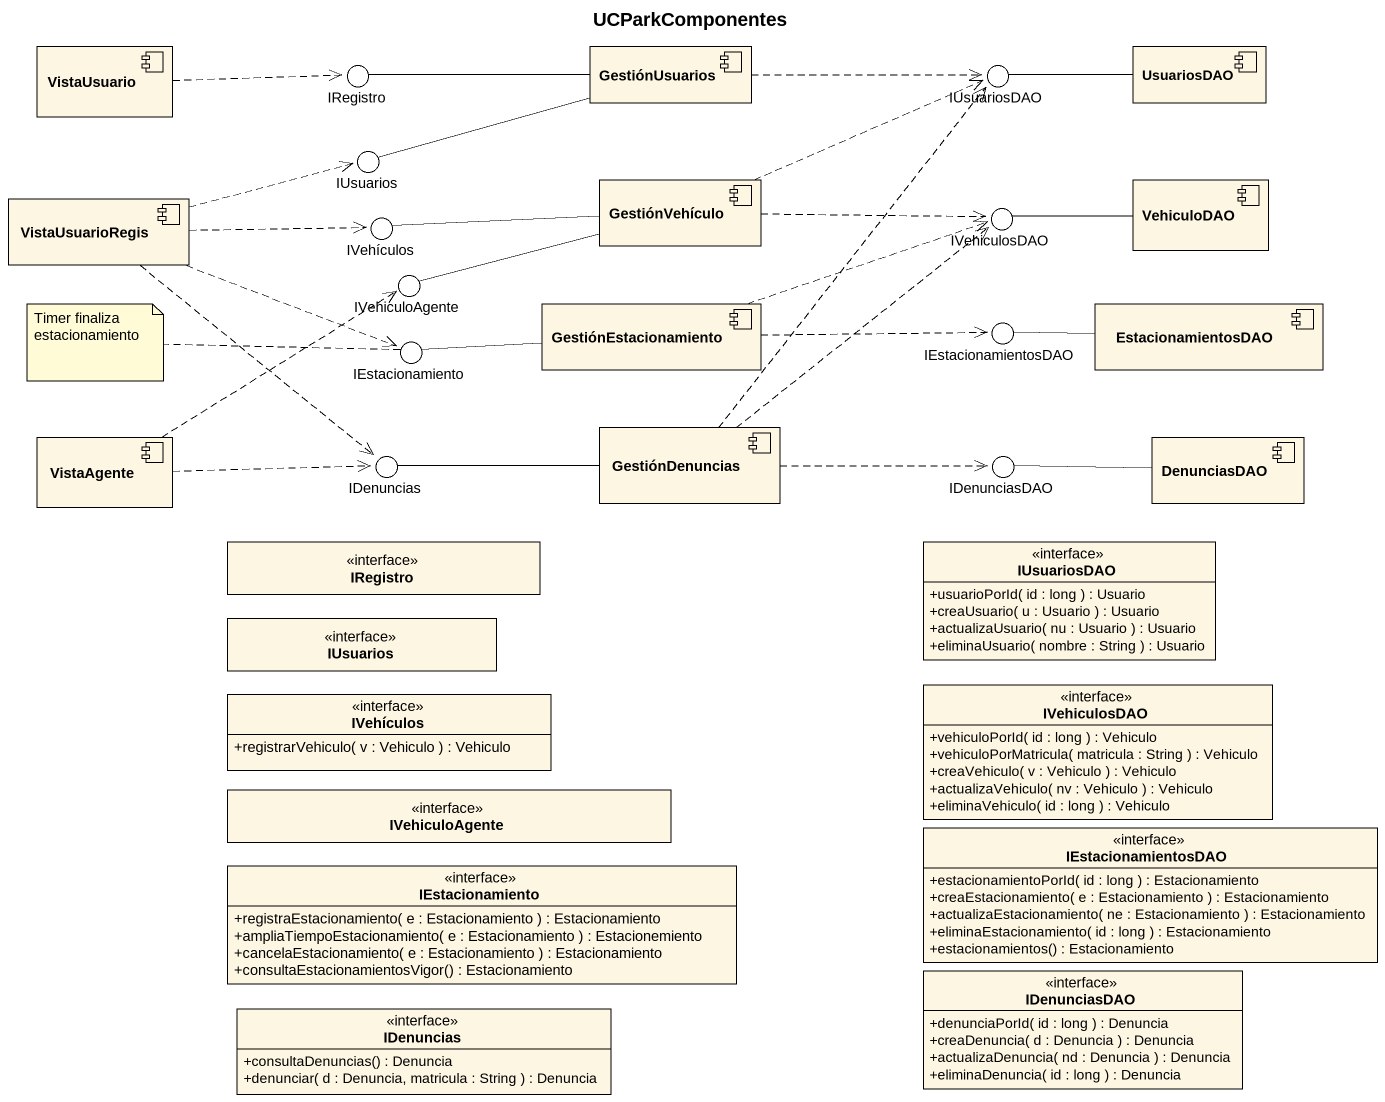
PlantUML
@startuml
title UCParkComponentes
allowmixing
hide circle
hide empty members
skinparam classAttributeIconSize 0
component VistaUsuario
component GestiónUsuarios
component UsuariosDAO
() IRegistro
() IUsuariosDAO
() IUsuarios
component GestiónVehículo
component VehiculoDAO
component VistaUsuarioRegis
() IVehículos
() IVehiculosDAO
() IVehiculoAgente
component GestiónEstacionamiento
component EstacionamientosDAO
() IEstacionamiento
() IEstacionamientosDAO
component GestiónDenuncias
component VistaAgente
() IDenuncias
() IDenunciasDAO
component DenunciasDAO
interface "IRegistro" as IRegistro_2
interface "IUsuariosDAO" as IUsuariosDAO_2 {
  +usuarioPorId( id : long ) : Usuario
  +creaUsuario( u : Usuario ) : Usuario
  +actualizaUsuario( nu : Usuario ) : Usuario
  +eliminaUsuario( nombre : String ) : Usuario
}
interface "IUsuarios" as IUsuarios_2
interface "IVehículos" as IVehículos_2 {
  +registrarVehiculo( v : Vehiculo ) : Vehiculo
}
interface "IVehiculosDAO" as IVehiculosDAO_2 {
  +vehiculoPorId( id : long ) : Vehiculo
  +vehiculoPorMatricula( matricula : String ) : Vehiculo
  +creaVehiculo( v : Vehiculo ) : Vehiculo
  +actualizaVehiculo( nv : Vehiculo ) : Vehiculo
  +eliminaVehiculo( id : long ) : Vehiculo
}
interface "IVehiculoAgente" as IVehiculoAgente_2
interface "IEstacionamientosDAO" as IEstacionamientosDAO_2 {
  +estacionamientoPorId( id : long ) : Estacionamiento
  +creaEstacionamiento( e : Estacionamiento ) : Estacionamiento
  +actualizaEstacionamiento( ne : Estacionamiento ) : Estacionamiento
  +eliminaEstacionamiento( id : long ) : Estacionamiento
  +estacionamientos() : Estacionamiento
}
interface "IEstacionamiento" as IEstacionamiento_2 {
  +registraEstacionamiento( e : Estacionamiento ) : Estacionamiento
  +ampliaTiempoEstacionamiento( e : Estacionamiento ) : Estacionemiento
  +cancelaEstacionamiento( e : Estacionamiento ) : Estacionamiento
  +consultaEstacionamientosVigor() : Estacionamiento
}
interface "IDenunciasDAO" as IDenunciasDAO_2 {
  +denunciaPorId( id : long ) : Denuncia
  +creaDenuncia( d : Denuncia ) : Denuncia
  +actualizaDenuncia( nd : Denuncia ) : Denuncia
  +eliminaDenuncia( id : long ) : Denuncia
}
interface "IDenuncias" as IDenuncias_2 {
  +consultaDenuncias() : Denuncia
  +denunciar( d : Denuncia, matricula : String ) : Denuncia
}
VistaUsuario .right.> IRegistro
GestiónUsuarios -left- IRegistro
GestiónUsuarios .right.> IUsuariosDAO
GestiónUsuarios -left- IUsuarios
UsuariosDAO -left- IUsuariosDAO
GestiónVehículo .right.> IUsuariosDAO
GestiónVehículo -left- IVehículos
GestiónVehículo .right.> IVehiculosDAO
GestiónVehículo -left- IVehiculoAgente
VehiculoDAO -left- IVehiculosDAO
VistaUsuarioRegis .right.> IUsuarios
VistaUsuarioRegis .right.> IVehículos
VistaUsuarioRegis .right.> IEstacionamiento
VistaUsuarioRegis ..> IDenuncias
GestiónEstacionamiento .right.> IVehiculosDAO
GestiónEstacionamiento -left- IEstacionamiento
GestiónEstacionamiento .right.> IEstacionamientosDAO
EstacionamientosDAO -left- IEstacionamientosDAO
GestiónDenuncias .up.> IUsuariosDAO
GestiónDenuncias .up.> IVehiculosDAO
GestiónDenuncias -left- IDenuncias
GestiónDenuncias .right.> IDenunciasDAO
VistaAgente .up.> IVehiculoAgente
VistaAgente .right.> IDenuncias
DenunciasDAO -left- IDenunciasDAO
note left of IEstacionamiento : Timer finaliza estacionamiento
@enduml
